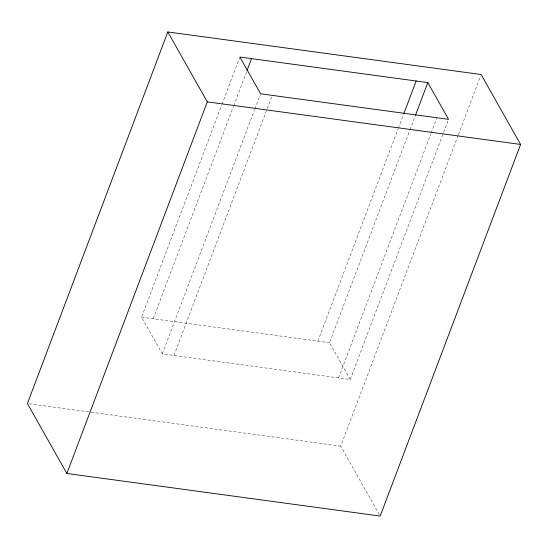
<?xml version="1.0" encoding="UTF-8"?>
<svg xmlns="http://www.w3.org/2000/svg" width="548" height="548" viewBox="0 0 548 548"><rect width="100%" height="100%" fill="white"/><g stroke="black" fill="none" stroke-linecap="round" stroke-linejoin="round"><path stroke-width="0.41" stroke-dasharray="2.74 2.06" d="M447.949 120.944L350.261 379.469L162.311 353.926L141.569 317.176L221.714 105.072M222.022 104.271L239.558 57.848M153.221 318.758L233.366 106.654M233.674 105.853L246.675 71.439M162.311 353.926L254.553 109.806M254.854 109.004L260.3 94.599M173.963 355.508L271.65 96.982M317.867 341.137L398.019 129.033M398.321 128.232L403.465 114.621M350.261 379.469L329.519 342.719L409.671 130.616M409.973 129.814L415.418 115.409M338.609 377.887L430.858 133.767M431.16 132.965L436.605 118.56M379.339 514.572L340.712 446.134L458.135 135.383M458.436 134.582L480.528 76.117M141.569 317.176L329.519 342.719M29.092 403.78L90.064 412.069M90.906 412.185L340.712 446.134"/><path stroke-width="0.82" d="M167.818 31.942L27.4 403.554L66.863 473.479L380.182 516.058L520.6 144.446L481.137 74.521L167.818 31.942L207.288 101.866L66.863 473.479M246.977 70.637L251.518 58.629M403.766 113.826L416.165 81.008M415.418 115.409L427.817 82.59L239.866 57.047L260.601 93.797L448.559 119.341L427.817 82.59M207.288 101.866L520.6 144.446"/></g></svg>
